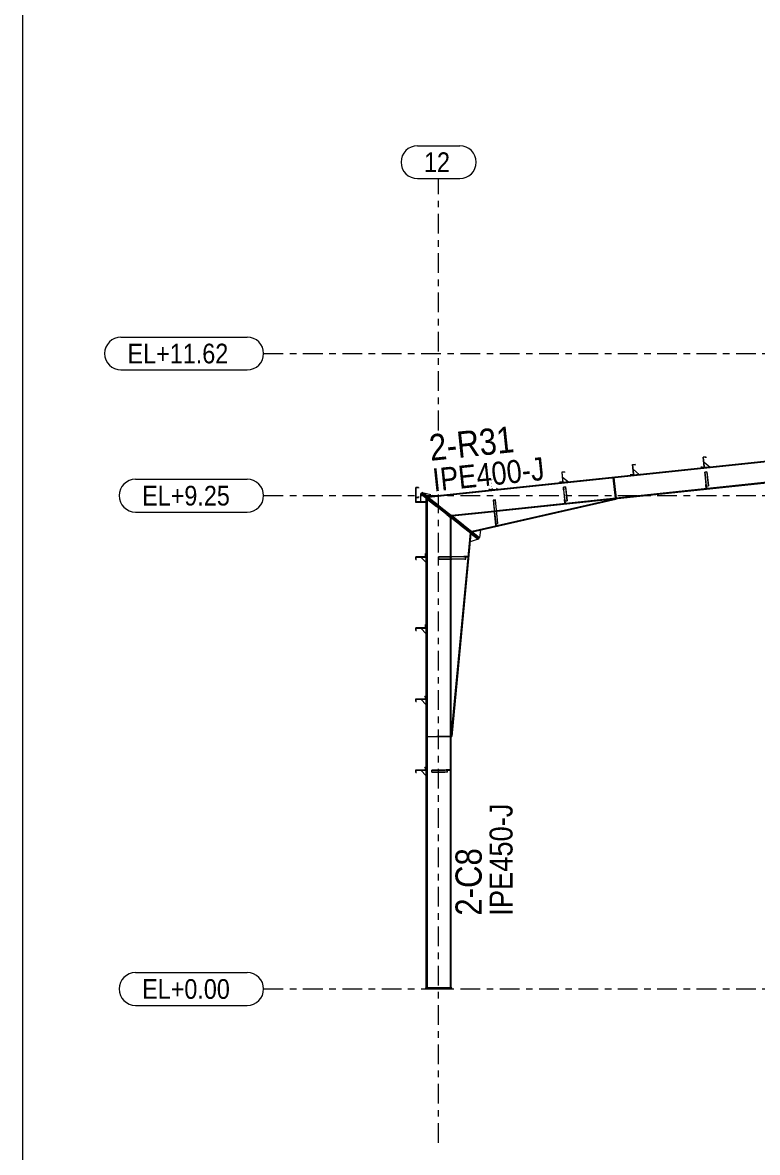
# Model space of a CAD drawing. Header units: millimetres. Extents: x -49 to 773, y -69 to 505.
# Drawn here: x -46.7 to 65.3, y 164 to 336.2 of the extents above; entities that cross this region are included whole.
import ezdxf

# ---------------------------------------------------------------- set-up
doc = ezdxf.new("R2010")
doc.units = ezdxf.units.MM
for name, pattern in [('XKITLINE00', [0]), ('XKITLINE02', [4, 2, -2]), ('XKITLINE03', [6, 3, -1, 1, -1])]:
    doc.linetypes.add(name, pattern=pattern)
for name, color, linetype, lineweight in [('DrawingSheet', 5, 'Continuous', 0), ('Part', 2, 'Continuous', 0), ('PartMark', 7, 'Continuous', 0), ('S-grid', 1, 'Continuous', 0)]:
    doc.layers.add(name, color=color, linetype=linetype, lineweight=lineweight)
doc.styles.add('ARIAL', font='ARIAL.TTF')

# ---------------------------------------------------------------- blocks, each defined once
blk = doc.blocks.new('*A118')
at = {"layer": 'Part'}
blk.add_hatch(color=3, dxfattribs=at).paths.add_polyline_path([(14.58, 255.19), (14.58, 255.21), (14.71, 255.21), (14.71, 254.79), (13.21, 254.79), (13.21, 254.4), (13.32, 254.4), (13.32, 254.39), (13.19, 254.39), (13.19, 254.8), (14.69, 254.8), (14.69, 255.19)], flags=17)
blk = doc.blocks.new('*A119')
at = {"layer": 'Part'}
blk.add_hatch(color=3, dxfattribs=at).paths.add_polyline_path([(14.58, 255.19), (14.58, 255.21), (14.71, 255.21), (14.71, 254.79), (13.21, 254.79), (13.21, 254.4), (13.32, 254.4), (13.32, 254.39), (13.19, 254.39), (13.19, 254.8), (14.69, 254.8), (14.69, 255.19)], flags=17)
blk = doc.blocks.new('*A128')
at = {"layer": 'Part'}
blk.add_hatch(color=3, dxfattribs=at).paths.add_polyline_path([(14.58, 244.36), (14.58, 244.37), (14.71, 244.37), (14.71, 243.96), (13.21, 243.96), (13.21, 243.57), (13.32, 243.57), (13.32, 243.55), (13.19, 243.55), (13.19, 243.97), (14.69, 243.97), (14.69, 244.36)], flags=17)
blk = doc.blocks.new('*A129')
at = {"layer": 'Part'}
blk.add_hatch(color=3, dxfattribs=at).paths.add_polyline_path([(14.58, 244.36), (14.58, 244.37), (14.71, 244.37), (14.71, 243.96), (13.21, 243.96), (13.21, 243.57), (13.32, 243.57), (13.32, 243.55), (13.19, 243.55), (13.19, 243.97), (14.69, 243.97), (14.69, 244.36)], flags=17)
blk = doc.blocks.new('*A130')
at = {"layer": 'Part'}
blk.add_hatch(color=3, dxfattribs=at).paths.add_polyline_path([(14.58, 222.69), (14.58, 222.71), (14.71, 222.71), (14.71, 222.29), (13.21, 222.29), (13.21, 221.9), (13.32, 221.9), (13.32, 221.89), (13.19, 221.89), (13.19, 222.3), (14.69, 222.3), (14.69, 222.69)], flags=17)
blk = doc.blocks.new('*A131')
at = {"layer": 'Part'}
blk.add_hatch(color=3, dxfattribs=at).paths.add_polyline_path([(14.58, 222.69), (14.58, 222.71), (14.71, 222.71), (14.71, 222.29), (13.21, 222.29), (13.21, 221.9), (13.32, 221.9), (13.32, 221.89), (13.19, 221.89), (13.19, 222.3), (14.69, 222.3), (14.69, 222.69)], flags=17)
blk = doc.blocks.new('*A132')
at = {"layer": 'Part'}
blk.add_hatch(color=3, dxfattribs=at).paths.add_polyline_path([(14.58, 233.52), (14.58, 233.54), (14.71, 233.54), (14.71, 233.12), (13.21, 233.12), (13.21, 232.74), (13.32, 232.74), (13.32, 232.72), (13.19, 232.72), (13.19, 233.14), (14.69, 233.14), (14.69, 233.52)], flags=17)
blk = doc.blocks.new('*A133')
at = {"layer": 'Part'}
blk.add_hatch(color=3, dxfattribs=at).paths.add_polyline_path([(14.58, 233.52), (14.58, 233.54), (14.71, 233.54), (14.71, 233.12), (13.21, 233.12), (13.21, 232.74), (13.32, 232.74), (13.32, 232.72), (13.19, 232.72), (13.19, 233.14), (14.69, 233.14), (14.69, 233.52)], flags=17)
blk = doc.blocks.new('*A134')
at = {"layer": 'Part'}
blk.add_hatch(color=3, dxfattribs=at).paths.add_polyline_path([(15.63, 221.96), (15.63, 222.29), (16.08, 222.29), (16.08, 222.27), (15.66, 222.27), (15.66, 221.96)], flags=17)
blk = doc.blocks.new('*A135')
at = {"layer": 'Part'}
blk.add_hatch(color=3, dxfattribs=at).paths.add_polyline_path([(16.67, 254.46), (16.67, 254.79), (17.28, 254.79), (17.28, 254.77), (16.71, 254.77), (16.71, 254.46)], flags=17)
blk = doc.blocks.new('*A136')
at = {"layer": 'Part'}
blk.add_hatch(color=3, dxfattribs=at).paths.add_polyline_path([(13.19, 263.85), (13.19, 265.36), (13.61, 265.36), (13.61, 265.24), (13.59, 265.24), (13.59, 265.35), (13.21, 265.35), (13.21, 263.86), (13.59, 263.86), (13.59, 263.97), (13.61, 263.97), (13.61, 263.85)], flags=17)
blk = doc.blocks.new('*A137')
at = {"layer": 'Part'}
blk.add_hatch(color=3, dxfattribs=at).paths.add_polyline_path([(24.66, 266.57), (25.08, 266.62), (25.09, 266.49), (25.07, 266.49), (25.06, 266.6), (24.68, 266.56), (24.84, 265.07), (24.42, 265.02), (24.41, 265.15), (24.42, 265.15), (24.43, 265.04), (24.82, 265.08)], flags=17)
blk = doc.blocks.new('*A138')
at = {"layer": 'Part'}
blk.add_hatch(color=3, dxfattribs=at).paths.add_polyline_path([(24.66, 266.57), (25.08, 266.62), (25.09, 266.49), (25.07, 266.49), (25.06, 266.6), (24.68, 266.56), (24.84, 265.07), (24.42, 265.02), (24.41, 265.15), (24.42, 265.15), (24.43, 265.04), (24.82, 265.08)], flags=17)
blk = doc.blocks.new('*A139')
at = {"layer": 'Part'}
blk.add_hatch(color=3, dxfattribs=at).paths.add_polyline_path([(35.43, 267.71), (35.85, 267.75), (35.86, 267.63), (35.85, 267.63), (35.84, 267.74), (35.45, 267.7), (35.61, 266.2), (35.19, 266.16), (35.18, 266.28), (35.2, 266.29), (35.21, 266.18), (35.59, 266.22)], flags=17)
blk = doc.blocks.new('*A140')
at = {"layer": 'Part'}
blk.add_hatch(color=3, dxfattribs=at).paths.add_polyline_path([(35.43, 267.71), (35.85, 267.75), (35.86, 267.63), (35.85, 267.63), (35.84, 267.74), (35.45, 267.7), (35.61, 266.2), (35.19, 266.16), (35.18, 266.28), (35.2, 266.29), (35.21, 266.18), (35.59, 266.22)], flags=17)
blk = doc.blocks.new('*A141')
at = {"layer": 'Part'}
blk.add_hatch(color=3, dxfattribs=at).paths.add_polyline_path([(46.21, 268.85), (46.62, 268.89), (46.64, 268.77), (46.62, 268.76), (46.61, 268.87), (46.23, 268.83), (46.38, 267.34), (45.97, 267.3), (45.96, 267.42), (45.97, 267.42), (45.98, 267.31), (46.37, 267.35)], flags=17)
blk = doc.blocks.new('*A142')
at = {"layer": 'Part'}
blk.add_hatch(color=3, dxfattribs=at).paths.add_polyline_path([(46.21, 268.85), (46.62, 268.89), (46.64, 268.77), (46.62, 268.76), (46.61, 268.87), (46.23, 268.83), (46.38, 267.34), (45.97, 267.3), (45.96, 267.42), (45.97, 267.42), (45.98, 267.31), (46.37, 267.35)], flags=17)
blk = doc.blocks.new('*A143')
at = {"layer": 'Part'}
blk.add_hatch(color=3, dxfattribs=at).paths.add_polyline_path([(56.98, 269.98), (57.4, 270.03), (57.41, 269.9), (57.39, 269.9), (57.38, 270.01), (57, 269.97), (57.16, 268.48), (56.74, 268.43), (56.73, 268.56), (56.74, 268.56), (56.76, 268.45), (57.14, 268.49)], flags=17)
blk = doc.blocks.new('*A144')
at = {"layer": 'Part'}
blk.add_hatch(color=3, dxfattribs=at).paths.add_polyline_path([(56.98, 269.98), (57.4, 270.03), (57.41, 269.9), (57.39, 269.9), (57.38, 270.01), (57, 269.97), (57.16, 268.48), (56.74, 268.43), (56.73, 268.56), (56.74, 268.56), (56.76, 268.45), (57.14, 268.49)], flags=17)
blk = doc.blocks.new('*A145')
at = {"layer": 'Part'}
blk.add_hatch(color=3, dxfattribs=at).paths.add_polyline_path([(25.01, 263.43), (25.34, 263.47), (25.34, 263.44), (25.03, 263.4), (25.08, 262.88), (25.07, 262.88)], flags=17)
blk = doc.blocks.new('*A146')
at = {"layer": 'Part'}
blk.add_hatch(color=3, dxfattribs=at).paths.add_polyline_path([(35.69, 265.44), (36.02, 265.48), (36.02, 265.46), (35.71, 265.42), (35.75, 265.02), (35.73, 265.02)], flags=17)
blk = doc.blocks.new('*A147')
at = {"layer": 'Part'}
blk.add_hatch(color=3, dxfattribs=at).paths.add_polyline_path([(57.24, 267.71), (57.57, 267.75), (57.57, 267.73), (57.26, 267.69), (57.3, 267.3), (57.28, 267.29)], flags=17)
blk = doc.blocks.new('*A316')
at = {"layer": 'DrawingSheet', "color": 5, "linetype": 'XKITLINE00', "lineweight": 0}
blk.add_line((-46.74, 505.41), (-46.74, -68.59), dxfattribs=at)
blk = doc.blocks.new('*A733')
at = {"layer": 'S-grid', "color": 1, "linetype": 'XKITLINE03', "lineweight": 0}
blk.add_line((-10, 285.79), (127.7, 285.79), dxfattribs=at)
at = {"layer": 'S-grid', "color": 3, "style": 'ARIAL', "width": 0.85}
blk.add_text('EL+11.62', height=3, dxfattribs=at).set_placement((-30.74, 284.29))
blk = doc.blocks.new('*A734')
at = {"layer": 'S-grid', "color": 1, "linetype": 'XKITLINE03', "lineweight": 0}
blk.add_line((-10, 264.12), (369.83, 264.12), dxfattribs=at)
at = {"layer": 'S-grid', "color": 3, "style": 'ARIAL', "width": 0.85}
blk.add_text('EL+9.25', height=3, dxfattribs=at).set_placement((-28.52, 262.62))
blk = doc.blocks.new('*A735')
at = {"layer": 'S-grid', "color": 1, "linetype": 'XKITLINE03', "lineweight": 0}
blk.add_line((-10, 188.91), (369.83, 188.91), dxfattribs=at)
at = {"layer": 'S-grid', "color": 3, "style": 'ARIAL', "width": 0.85}
blk.add_text('EL+0.00', height=3, dxfattribs=at).set_placement((-28.52, 187.41))
blk = doc.blocks.new('*A780')
at = {"layer": 'S-grid', "color": 1, "linetype": 'XKITLINE03', "lineweight": 0}
for p, q in [((16.67, 274.08), (16.67, 312.46)), ((16.67, 165.46), (16.67, 264.32))]:
    blk.add_line(p, q, dxfattribs=at)
at = {"layer": 'S-grid', "color": 3, "style": 'ARIAL', "width": 0.85}
blk.add_text('12', height=3, dxfattribs=at).set_placement((14.44, 313.46))
blk = doc.blocks.new('*A781')
at = {"layer": 'Part', "color": 2, "linetype": 'XKITLINE00', "lineweight": 0}
for p, q in [((14.58, 255.21), (14.71, 255.21)), ((14.58, 255.19), (14.58, 255.21)), ((14.69, 255.19), (14.58, 255.19)), ((14.69, 254.8), (14.69, 255.19)), ((14.71, 255.21), (14.71, 254.79)), ((13.19, 254.39), (13.19, 254.8)), ((13.19, 254.8), (14.69, 254.8)), ((13.32, 254.39), (13.19, 254.39)), ((14.71, 254.79), (13.21, 254.79)), ((13.21, 254.79), (13.21, 254.4)), ((13.21, 254.4), (13.32, 254.4)), ((13.32, 254.4), (13.32, 254.39))]:
    blk.add_line(p, q, dxfattribs=at)
blk = doc.blocks.new('*A782')
at = {"layer": 'Part', "color": 2, "linetype": 'XKITLINE00', "lineweight": 0}
for p, q in [((14.58, 255.21), (14.71, 255.21)), ((14.58, 255.19), (14.58, 255.21)), ((14.69, 255.19), (14.58, 255.19)), ((14.69, 254.8), (14.69, 255.19)), ((14.71, 255.21), (14.71, 254.79)), ((13.19, 254.39), (13.19, 254.8)), ((13.19, 254.8), (14.69, 254.8)), ((13.32, 254.39), (13.19, 254.39)), ((14.71, 254.79), (13.21, 254.79)), ((13.21, 254.79), (13.21, 254.4)), ((13.21, 254.4), (13.32, 254.4)), ((13.32, 254.4), (13.32, 254.39))]:
    blk.add_line(p, q, dxfattribs=at)
blk = doc.blocks.new('*A783')
at = {"layer": 'Part', "color": 2, "linetype": 'XKITLINE00', "lineweight": 0}
for p, q in [((114.12, 274.4), (15.03, 263.95)), ((114.13, 274.29), (15.15, 263.85)), ((111.37, 270.87), (25.51, 261.81)), ((111.38, 270.76), (25.53, 261.7)), ((114.46, 271.19), (111.7, 270.9)), ((114.47, 271.09), (111.71, 270.8)), ((25.18, 261.78), (18.66, 261.09)), ((25.19, 261.67), (18.78, 260.99))]:
    blk.add_line(p, q, dxfattribs=at)
at = {"layer": 'Part', "color": 7, "linetype": 'XKITLINE02', "lineweight": 0}
for p, q in [((114.47, 271.09), (114.12, 274.4)), ((111.7, 270.9), (111.37, 270.87)), ((111.71, 270.8), (111.38, 270.76)), ((111.7, 270.9), (111.39, 270.87)), ((15.03, 263.95), (18.78, 260.99)), ((25.51, 261.81), (25.18, 261.78)), ((25.53, 261.7), (25.19, 261.67))]:
    blk.add_line(p, q, dxfattribs=at)
blk = doc.blocks.new('*A784')
at = {"layer": 'Part', "color": 2, "linetype": 'XKITLINE00', "lineweight": 0}
for p, q in [((14.79, 189.08), (14.79, 263.71)), ((14.91, 263.62), (14.91, 189.08)), ((18.42, 260.85), (18.42, 254.79)), ((18.54, 260.76), (18.54, 254.79)), ((18.42, 254.46), (18.42, 189.08)), ((18.54, 254.46), (18.54, 189.08))]:
    blk.add_line(p, q, dxfattribs=at)
at = {"layer": 'Part', "color": 7, "linetype": 'XKITLINE02', "lineweight": 0}
for p, q in [((14.79, 263.71), (18.54, 260.76)), ((18.42, 254.79), (18.42, 254.46)), ((18.54, 254.79), (18.54, 254.46)), ((18.54, 189.08), (14.79, 189.08))]:
    blk.add_line(p, q, dxfattribs=at)
blk = doc.blocks.new('*A785')
at = {"layer": 'Part', "color": 2, "linetype": 'XKITLINE00', "lineweight": 0}
for p, q in [((18.64, 260.68), (18.54, 260.63)), ((21.49, 258.43), (18.54, 227.42)), ((21.6, 258.35), (18.66, 227.41)), ((18.54, 227.42), (18.66, 227.41))]:
    blk.add_line(p, q, dxfattribs=at)
at = {"layer": 'Part', "color": 7, "linetype": 'XKITLINE02', "lineweight": 0}
for p, q in [((18.54, 260.63), (18.64, 260.68)), ((18.54, 227.42), (18.54, 260.63)), ((21.6, 258.35), (18.64, 260.68)), ((18.64, 260.68), (18.64, 260.68)), ((21.49, 258.43), (18.64, 260.68)), ((18.64, 260.68), (18.64, 260.68))]:
    blk.add_line(p, q, dxfattribs=at)
blk = doc.blocks.new('*A828')
at = {"layer": 'S-grid', "color": 1, "linetype": 'XKITLINE00', "lineweight": 0}
for p, q in [((-29.52, 191.41), (-12.5, 191.41)), ((-29.52, 186.41), (-12.5, 186.41))]:
    blk.add_line(p, q, dxfattribs=at)
for centre, start, end in [((-29.52, 188.91), 90, 270), ((-12.5, 188.91), 270, 90)]:
    blk.add_arc(centre, 2.5, start, end, dxfattribs=at)
blk = doc.blocks.new('*A829')
at = {"layer": 'Part', "color": 2, "linetype": 'XKITLINE00', "lineweight": 0}
for p, q in [((13.19, 243.55), (13.19, 243.97)), ((13.19, 243.97), (14.69, 243.97)), ((13.32, 243.55), (13.19, 243.55)), ((14.71, 243.96), (13.21, 243.96)), ((13.21, 243.96), (13.21, 243.57)), ((13.21, 243.57), (13.32, 243.57)), ((13.32, 243.57), (13.32, 243.55)), ((14.58, 244.37), (14.71, 244.37)), ((14.58, 244.36), (14.58, 244.37)), ((14.69, 244.36), (14.58, 244.36)), ((14.69, 243.97), (14.69, 244.36)), ((14.71, 244.37), (14.71, 243.96))]:
    blk.add_line(p, q, dxfattribs=at)
blk = doc.blocks.new('*A830')
at = {"layer": 'Part', "color": 2, "linetype": 'XKITLINE00', "lineweight": 0}
for p, q in [((13.19, 243.55), (13.19, 243.97)), ((13.19, 243.97), (14.69, 243.97)), ((13.32, 243.55), (13.19, 243.55)), ((14.71, 243.96), (13.21, 243.96)), ((13.21, 243.96), (13.21, 243.57)), ((13.21, 243.57), (13.32, 243.57)), ((13.32, 243.57), (13.32, 243.55)), ((14.58, 244.37), (14.71, 244.37)), ((14.58, 244.36), (14.58, 244.37)), ((14.69, 244.36), (14.58, 244.36)), ((14.69, 243.97), (14.69, 244.36)), ((14.71, 244.37), (14.71, 243.96))]:
    blk.add_line(p, q, dxfattribs=at)
blk = doc.blocks.new('*A831')
at = {"layer": 'Part', "color": 2, "linetype": 'XKITLINE00', "lineweight": 0}
for p, q in [((13.19, 221.89), (13.19, 222.3)), ((13.19, 222.3), (14.69, 222.3)), ((14.71, 222.29), (13.21, 222.29)), ((13.21, 222.29), (13.21, 221.9)), ((14.58, 222.71), (14.71, 222.71)), ((14.58, 222.69), (14.58, 222.71)), ((14.69, 222.69), (14.58, 222.69)), ((14.69, 222.3), (14.69, 222.69)), ((14.71, 222.71), (14.71, 222.29)), ((13.32, 221.89), (13.19, 221.89)), ((13.21, 221.9), (13.32, 221.9)), ((13.32, 221.9), (13.32, 221.89))]:
    blk.add_line(p, q, dxfattribs=at)
blk = doc.blocks.new('*A832')
at = {"layer": 'Part', "color": 2, "linetype": 'XKITLINE00', "lineweight": 0}
for p, q in [((13.19, 221.89), (13.19, 222.3)), ((13.19, 222.3), (14.69, 222.3)), ((14.71, 222.29), (13.21, 222.29)), ((13.21, 222.29), (13.21, 221.9)), ((14.58, 222.71), (14.71, 222.71)), ((14.58, 222.69), (14.58, 222.71)), ((14.69, 222.69), (14.58, 222.69)), ((14.69, 222.3), (14.69, 222.69)), ((14.71, 222.71), (14.71, 222.29)), ((13.32, 221.89), (13.19, 221.89)), ((13.21, 221.9), (13.32, 221.9)), ((13.32, 221.9), (13.32, 221.89))]:
    blk.add_line(p, q, dxfattribs=at)
blk = doc.blocks.new('*A833')
at = {"layer": 'Part', "color": 2, "linetype": 'XKITLINE00', "lineweight": 0}
for p, q in [((13.19, 232.72), (13.19, 233.14)), ((13.19, 233.14), (14.69, 233.14)), ((13.32, 232.72), (13.19, 232.72)), ((14.71, 233.12), (13.21, 233.12)), ((13.21, 233.12), (13.21, 232.74)), ((13.21, 232.74), (13.32, 232.74)), ((13.32, 232.74), (13.32, 232.72)), ((14.58, 233.54), (14.71, 233.54)), ((14.58, 233.52), (14.58, 233.54)), ((14.69, 233.52), (14.58, 233.52)), ((14.69, 233.14), (14.69, 233.52)), ((14.71, 233.54), (14.71, 233.12))]:
    blk.add_line(p, q, dxfattribs=at)
blk = doc.blocks.new('*A834')
at = {"layer": 'Part', "color": 2, "linetype": 'XKITLINE00', "lineweight": 0}
for p, q in [((13.19, 232.72), (13.19, 233.14)), ((13.19, 233.14), (14.69, 233.14)), ((13.32, 232.72), (13.19, 232.72)), ((14.71, 233.12), (13.21, 233.12)), ((13.21, 233.12), (13.21, 232.74)), ((13.21, 232.74), (13.32, 232.74)), ((13.32, 232.74), (13.32, 232.72)), ((14.58, 233.54), (14.71, 233.54)), ((14.58, 233.52), (14.58, 233.54)), ((14.69, 233.52), (14.58, 233.52)), ((14.69, 233.14), (14.69, 233.52)), ((14.71, 233.54), (14.71, 233.12))]:
    blk.add_line(p, q, dxfattribs=at)
blk = doc.blocks.new('*A835')
at = {"layer": 'Part', "color": 2, "linetype": 'XKITLINE00', "lineweight": 0}
for p, q in [((15.63, 221.96), (15.63, 222.29)), ((18.05, 222.29), (15.63, 222.29)), ((18.29, 222.27), (15.66, 222.27)), ((15.66, 221.96), (15.66, 222.27)), ((16.08, 222.29), (16.08, 222.27)), ((18.05, 221.96), (18.05, 222.27)), ((18.29, 222.29), (18.29, 222.27)), ((18.05, 221.96), (15.63, 221.96))]:
    blk.add_line(p, q, dxfattribs=at)
at = {"layer": 'Part', "color": 7, "linetype": 'XKITLINE02', "lineweight": 0}
for p, q in [((18.04, 221.96), (18.04, 222.29)), ((18.05, 222.29), (18.29, 222.29)), ((18.29, 222.29), (18.05, 222.29))]:
    blk.add_line(p, q, dxfattribs=at)
blk = doc.blocks.new('*A836')
at = {"layer": 'Part', "color": 2, "linetype": 'XKITLINE00', "lineweight": 0}
for p, q in [((13.29, 222.29), (13.29, 222.25)), ((13.29, 222.25), (14.79, 222.25)), ((14.79, 222.29), (14.71, 222.29))]:
    blk.add_line(p, q, dxfattribs=at)
at = {"layer": 'Part', "color": 7, "linetype": 'XKITLINE02', "lineweight": 0}
for p, q in [((14.71, 222.29), (13.29, 222.29)), ((14.79, 222.25), (14.79, 222.29))]:
    blk.add_line(p, q, dxfattribs=at)
blk = doc.blocks.new('*A837')
at = {"layer": 'Part', "color": 7, "linetype": 'XKITLINE02', "lineweight": 0}
for p, q in [((18.29, 222.29), (15.63, 222.29)), ((15.66, 222.27), (18.29, 222.27)), ((18.04, 221.96), (18.04, 222.29)), ((18.05, 221.96), (18.05, 222.27)), ((18.29, 222.27), (18.29, 222.29)), ((15.63, 221.96), (18.05, 221.96))]:
    blk.add_line(p, q, dxfattribs=at)
blk = doc.blocks.new('*A838')
at = {"layer": 'Part', "color": 2, "linetype": 'XKITLINE00', "lineweight": 0}
blk.add_line((14.79, 221.41), (13.96, 222.25), dxfattribs=at)
at = {"layer": 'Part', "color": 7, "linetype": 'XKITLINE02', "lineweight": 0}
for p, q in [((13.96, 222.25), (14.79, 222.25)), ((14.79, 222.25), (14.79, 221.41))]:
    blk.add_line(p, q, dxfattribs=at)
blk = doc.blocks.new('*A839')
at = {"layer": 'Part', "color": 2, "linetype": 'XKITLINE00', "lineweight": 0}
for p, q in [((13.29, 243.96), (13.29, 243.91)), ((13.29, 243.91), (14.79, 243.91)), ((14.79, 243.96), (14.71, 243.96))]:
    blk.add_line(p, q, dxfattribs=at)
at = {"layer": 'Part', "color": 7, "linetype": 'XKITLINE02', "lineweight": 0}
for p, q in [((14.71, 243.96), (13.29, 243.96)), ((14.79, 243.91), (14.79, 243.96))]:
    blk.add_line(p, q, dxfattribs=at)
blk = doc.blocks.new('*A840')
at = {"layer": 'Part', "color": 2, "linetype": 'XKITLINE00', "lineweight": 0}
blk.add_line((14.79, 243.08), (13.96, 243.91), dxfattribs=at)
at = {"layer": 'Part', "color": 7, "linetype": 'XKITLINE02', "lineweight": 0}
for p, q in [((13.96, 243.91), (14.79, 243.91)), ((14.79, 243.91), (14.79, 243.08))]:
    blk.add_line(p, q, dxfattribs=at)
blk = doc.blocks.new('*A841')
at = {"layer": 'Part', "color": 2, "linetype": 'XKITLINE00', "lineweight": 0}
blk.add_line((14.79, 232.25), (13.96, 233.08), dxfattribs=at)
at = {"layer": 'Part', "color": 7, "linetype": 'XKITLINE02', "lineweight": 0}
for p, q in [((13.96, 233.08), (14.79, 233.08)), ((14.79, 233.08), (14.79, 232.25))]:
    blk.add_line(p, q, dxfattribs=at)
blk = doc.blocks.new('*A842')
at = {"layer": 'Part', "color": 2, "linetype": 'XKITLINE00', "lineweight": 0}
for p, q in [((13.29, 233.12), (13.29, 233.08)), ((13.29, 233.08), (14.79, 233.08)), ((14.79, 233.12), (14.71, 233.12))]:
    blk.add_line(p, q, dxfattribs=at)
at = {"layer": 'Part', "color": 7, "linetype": 'XKITLINE02', "lineweight": 0}
for p, q in [((14.71, 233.12), (13.29, 233.12)), ((14.79, 233.08), (14.79, 233.12))]:
    blk.add_line(p, q, dxfattribs=at)
blk = doc.blocks.new('*A843')
at = {"layer": 'Part', "color": 2, "linetype": 'XKITLINE00', "lineweight": 0}
for p, q in [((14.91, 227.42), (18.42, 227.42)), ((18.42, 227.34), (14.91, 227.34))]:
    blk.add_line(p, q, dxfattribs=at)
at = {"layer": 'Part', "color": 7, "linetype": 'XKITLINE02', "lineweight": 0}
for p, q in [((14.91, 227.34), (14.91, 227.42)), ((15.03, 227.34), (15.03, 227.42)), ((18.3, 227.34), (18.3, 227.42)), ((18.42, 227.42), (18.42, 227.34))]:
    blk.add_line(p, q, dxfattribs=at)
blk = doc.blocks.new('*A844')
at = {"layer": 'Part', "color": 7, "linetype": 'XKITLINE02', "lineweight": 0}
for p, q in [((18.42, 227.42), (14.91, 227.42)), ((14.91, 227.34), (14.91, 227.42)), ((15.03, 227.42), (15.03, 227.34)), ((18.3, 227.34), (18.3, 227.42)), ((18.42, 227.42), (18.42, 227.34)), ((18.42, 227.34), (14.91, 227.34))]:
    blk.add_line(p, q, dxfattribs=at)
blk = doc.blocks.new('*A845')
at = {"layer": 'Part', "color": 2, "linetype": 'XKITLINE00', "lineweight": 0}
for p, q in [((13.29, 254.79), (13.29, 254.75)), ((13.29, 254.75), (14.79, 254.75)), ((14.79, 254.79), (14.71, 254.79))]:
    blk.add_line(p, q, dxfattribs=at)
at = {"layer": 'Part', "color": 7, "linetype": 'XKITLINE02', "lineweight": 0}
for p, q in [((14.71, 254.79), (13.29, 254.79)), ((14.79, 254.75), (14.79, 254.79))]:
    blk.add_line(p, q, dxfattribs=at)
blk = doc.blocks.new('*A846')
at = {"layer": 'Part', "color": 2, "linetype": 'XKITLINE00', "lineweight": 0}
blk.add_line((14.79, 253.91), (13.96, 254.75), dxfattribs=at)
at = {"layer": 'Part', "color": 7, "linetype": 'XKITLINE02', "lineweight": 0}
for p, q in [((13.96, 254.75), (14.79, 254.75)), ((14.79, 254.75), (14.79, 253.91))]:
    blk.add_line(p, q, dxfattribs=at)
blk = doc.blocks.new('*A847')
at = {"layer": 'Part', "color": 2, "linetype": 'XKITLINE00', "lineweight": 0}
for p, q in [((14.67, 189.08), (14.67, 188.91)), ((18.67, 189.08), (14.67, 189.08)), ((14.67, 188.91), (18.67, 188.91)), ((18.67, 188.91), (18.67, 189.08))]:
    blk.add_line(p, q, dxfattribs=at)
blk = doc.blocks.new('*A848')
at = {"layer": 'Part', "color": 2, "linetype": 'XKITLINE00', "lineweight": 0}
for p, q in [((17.8, 222.33), (17.8, 222.29)), ((18.43, 222.33), (17.8, 222.33)), ((18.43, 222.29), (18.05, 222.29))]:
    blk.add_line(p, q, dxfattribs=at)
at = {"layer": 'Part', "color": 7, "linetype": 'XKITLINE02', "lineweight": 0}
for p, q in [((18.05, 222.29), (17.8, 222.29)), ((18.3, 222.29), (18.3, 222.33)), ((18.43, 222.33), (18.43, 222.29))]:
    blk.add_line(p, q, dxfattribs=at)
blk = doc.blocks.new('*A849')
at = {"layer": 'Part', "color": 7, "linetype": 'XKITLINE02', "lineweight": 0}
for p, q in [((18.43, 222.33), (17.8, 222.33)), ((17.8, 222.33), (17.8, 222.29)), ((17.8, 222.29), (18.43, 222.29)), ((18.3, 222.29), (18.3, 222.33)), ((18.43, 222.29), (18.43, 222.33))]:
    blk.add_line(p, q, dxfattribs=at)
blk = doc.blocks.new('*A850')
at = {"layer": 'Part', "color": 2, "linetype": 'XKITLINE00', "lineweight": 0}
for p, q in [((16.67, 254.46), (16.67, 254.79)), ((20.7, 254.79), (16.67, 254.79)), ((20.83, 254.46), (16.67, 254.46)), ((21.01, 254.77), (16.71, 254.77)), ((16.71, 254.46), (16.71, 254.77)), ((17.28, 254.79), (17.28, 254.77)), ((20.83, 254.46), (20.83, 254.77)), ((21.01, 254.79), (21.01, 254.77))]:
    blk.add_line(p, q, dxfattribs=at)
at = {"layer": 'Part', "color": 7, "linetype": 'XKITLINE02', "lineweight": 0}
for p, q in [((20.7, 254.79), (21.01, 254.79)), ((20.82, 254.46), (20.82, 254.79))]:
    blk.add_line(p, q, dxfattribs=at)
blk = doc.blocks.new('*A851')
at = {"layer": 'Part', "color": 7, "linetype": 'XKITLINE02', "lineweight": 0}
for p, q in [((21.01, 254.79), (16.67, 254.79)), ((16.67, 254.46), (20.83, 254.46)), ((16.71, 254.77), (21.01, 254.77)), ((20.82, 254.46), (20.82, 254.79)), ((20.83, 254.46), (20.83, 254.77)), ((21.01, 254.77), (21.01, 254.79))]:
    blk.add_line(p, q, dxfattribs=at)
blk = doc.blocks.new('*A852')
at = {"layer": 'Part', "color": 2, "linetype": 'XKITLINE00', "lineweight": 0}
for p, q in [((20.52, 254.83), (20.52, 254.79)), ((21.14, 254.83), (20.52, 254.83)), ((21.14, 254.79), (20.7, 254.79)), ((21.14, 254.83), (21.14, 254.8))]:
    blk.add_line(p, q, dxfattribs=at)
at = {"layer": 'Part', "color": 7, "linetype": 'XKITLINE02', "lineweight": 0}
for p, q in [((20.7, 254.79), (20.52, 254.79)), ((21.02, 254.79), (21.02, 254.83)), ((21.14, 254.8), (21.14, 254.79)), ((21.14, 254.79), (21.14, 254.79)), ((21.14, 254.79), (21.14, 254.79))]:
    blk.add_line(p, q, dxfattribs=at)
blk = doc.blocks.new('*A853')
at = {"layer": 'Part', "color": 7, "linetype": 'XKITLINE02', "lineweight": 0}
for p, q in [((21.14, 254.83), (20.52, 254.83)), ((20.52, 254.83), (20.52, 254.79)), ((20.52, 254.79), (21.14, 254.79)), ((21.02, 254.79), (21.02, 254.83)), ((21.14, 254.79), (21.14, 254.83))]:
    blk.add_line(p, q, dxfattribs=at)
blk = doc.blocks.new('*A854')
at = {"layer": 'S-grid', "color": 1, "linetype": 'XKITLINE00', "lineweight": 0}
for p, q in [((13.44, 317.46), (19.89, 317.46)), ((13.44, 312.46), (19.89, 312.46))]:
    blk.add_line(p, q, dxfattribs=at)
for centre, start, end in [((13.44, 314.96), 90, 270), ((19.89, 314.96), 270, 90)]:
    blk.add_arc(centre, 2.5, start, end, dxfattribs=at)
blk = doc.blocks.new('*A855')
at = {"layer": 'Part', "color": 2, "linetype": 'XKITLINE00', "lineweight": 0}
for p, q in [((13.98, 263.18), (13.98, 264.35)), ((14.69, 263.79), (14.79, 263.59))]:
    blk.add_line(p, q, dxfattribs=at)
at = {"layer": 'Part', "color": 7, "linetype": 'XKITLINE02', "lineweight": 0}
for p, q in [((14.69, 263.79), (13.98, 264.35)), ((14.79, 263.59), (14.79, 263.18)), ((14.79, 263.18), (13.98, 263.18))]:
    blk.add_line(p, q, dxfattribs=at)
blk = doc.blocks.new('*A856')
at = {"layer": 'Part', "color": 2, "linetype": 'XKITLINE00', "lineweight": 0}
for p, q in [((14.79, 263.18), (13.15, 263.18)), ((13.15, 263.18), (13.15, 263.14)), ((13.15, 263.14), (14.79, 263.14)), ((14.79, 263.14), (14.79, 263.18))]:
    blk.add_line(p, q, dxfattribs=at)
blk = doc.blocks.new('*A857')
at = {"layer": 'Part', "color": 2, "linetype": 'XKITLINE00', "lineweight": 0}
for p, q in [((14.18, 264.61), (15.5, 264.28)), ((15.15, 263.96), (14.93, 264.03)), ((15.72, 264.22), (16.27, 264.08))]:
    blk.add_line(p, q, dxfattribs=at)
at = {"layer": 'Part', "color": 7, "linetype": 'XKITLINE02', "lineweight": 0}
for p, q in [((14.93, 264.03), (14.18, 264.61)), ((16.27, 264.08), (15.15, 263.96))]:
    blk.add_line(p, q, dxfattribs=at)
blk = doc.blocks.new('*A858')
at = {"layer": 'Part', "color": 2, "linetype": 'XKITLINE00', "lineweight": 0}
for p, q in [((13.19, 263.85), (13.19, 265.36)), ((13.19, 265.36), (13.61, 265.36)), ((13.59, 265.35), (13.21, 265.35)), ((13.21, 265.35), (13.21, 263.86)), ((13.59, 265.24), (13.59, 265.35)), ((13.61, 265.36), (13.61, 265.24)), ((13.61, 263.85), (13.19, 263.85)), ((13.21, 263.86), (13.59, 263.86)), ((13.61, 265.24), (13.59, 265.24)), ((13.59, 263.86), (13.59, 263.97)), ((13.59, 263.97), (13.61, 263.97)), ((13.61, 263.97), (13.61, 263.85))]:
    blk.add_line(p, q, dxfattribs=at)
blk = doc.blocks.new('*A859')
at = {"layer": 'Part', "color": 2, "linetype": 'XKITLINE00', "lineweight": 0}
for p, q in [((24.41, 265.14), (24.41, 265.15)), ((24.41, 265.15), (24.42, 265.15)), ((24.42, 265.02), (24.41, 265.14)), ((24.42, 265.15), (24.42, 265.14)), ((24.42, 265.14), (24.43, 265.04)), ((24.84, 265.07), (24.42, 265.02)), ((24.43, 265.04), (24.82, 265.08)), ((24.82, 265.08), (24.81, 265.18)), ((24.82, 265.18), (24.84, 265.07))]:
    blk.add_line(p, q, dxfattribs=at)
blk = doc.blocks.new('*A860')
at = {"layer": 'Part', "color": 2, "linetype": 'XKITLINE00', "lineweight": 0}
for p, q in [((24.41, 265.14), (24.41, 265.15)), ((24.41, 265.15), (24.42, 265.15)), ((24.42, 265.02), (24.41, 265.14)), ((24.42, 265.15), (24.42, 265.14)), ((24.42, 265.14), (24.43, 265.04)), ((24.84, 265.07), (24.42, 265.02)), ((24.43, 265.04), (24.82, 265.08)), ((24.82, 265.08), (24.81, 265.18)), ((24.82, 265.18), (24.84, 265.07))]:
    blk.add_line(p, q, dxfattribs=at)
blk = doc.blocks.new('*A861')
at = {"layer": 'Part', "color": 2, "linetype": 'XKITLINE00', "lineweight": 0}
for p, q in [((35.43, 267.71), (35.45, 267.71)), ((35.45, 267.71), (35.85, 267.75)), ((35.84, 267.74), (35.45, 267.7)), ((35.45, 267.7), (35.61, 266.2)), ((35.85, 267.63), (35.84, 267.74)), ((35.85, 267.75), (35.86, 267.63)), ((35.86, 267.63), (35.85, 267.63)), ((35.18, 266.28), (35.2, 266.29)), ((35.19, 266.16), (35.18, 266.28)), ((35.18, 266.28), (35.18, 266.28)), ((35.61, 266.2), (35.19, 266.16)), ((35.2, 266.29), (35.2, 266.28)), ((35.2, 266.28), (35.21, 266.18)), ((35.21, 266.18), (35.59, 266.22)), ((35.59, 266.22), (35.58, 266.32))]:
    blk.add_line(p, q, dxfattribs=at)
blk = doc.blocks.new('*A862')
at = {"layer": 'Part', "color": 2, "linetype": 'XKITLINE00', "lineweight": 0}
for p, q in [((35.43, 267.71), (35.45, 267.71)), ((35.45, 267.71), (35.85, 267.75)), ((35.84, 267.74), (35.45, 267.7)), ((35.45, 267.7), (35.61, 266.2)), ((35.85, 267.63), (35.84, 267.74)), ((35.85, 267.75), (35.86, 267.63)), ((35.86, 267.63), (35.85, 267.63)), ((35.18, 266.28), (35.2, 266.29)), ((35.19, 266.16), (35.18, 266.28)), ((35.18, 266.28), (35.18, 266.28)), ((35.61, 266.2), (35.19, 266.16)), ((35.2, 266.29), (35.2, 266.28)), ((35.2, 266.28), (35.21, 266.18)), ((35.21, 266.18), (35.59, 266.22)), ((35.59, 266.22), (35.58, 266.32))]:
    blk.add_line(p, q, dxfattribs=at)
blk = doc.blocks.new('*A863')
at = {"layer": 'Part', "color": 2, "linetype": 'XKITLINE00', "lineweight": 0}
for p, q in [((46.21, 268.85), (46.62, 268.89)), ((46.37, 267.35), (46.21, 268.85)), ((46.61, 268.87), (46.23, 268.83)), ((46.23, 268.83), (46.38, 267.34)), ((46.62, 268.76), (46.61, 268.87)), ((46.62, 268.89), (46.64, 268.77)), ((46.64, 268.77), (46.62, 268.76)), ((45.97, 267.3), (45.96, 267.42)), ((45.96, 267.42), (45.97, 267.42)), ((45.97, 267.42), (45.98, 267.31)), ((46.38, 267.34), (45.97, 267.3)), ((45.98, 267.31), (46.37, 267.35))]:
    blk.add_line(p, q, dxfattribs=at)
blk = doc.blocks.new('*A864')
at = {"layer": 'Part', "color": 2, "linetype": 'XKITLINE00', "lineweight": 0}
for p, q in [((46.21, 268.85), (46.62, 268.89)), ((46.37, 267.35), (46.21, 268.85)), ((46.61, 268.87), (46.23, 268.83)), ((46.23, 268.83), (46.38, 267.34)), ((46.62, 268.76), (46.61, 268.87)), ((46.62, 268.89), (46.64, 268.77)), ((46.64, 268.77), (46.62, 268.76)), ((45.97, 267.3), (45.96, 267.42)), ((45.96, 267.42), (45.97, 267.42)), ((45.97, 267.42), (45.98, 267.31)), ((46.38, 267.34), (45.97, 267.3)), ((45.98, 267.31), (46.37, 267.35))]:
    blk.add_line(p, q, dxfattribs=at)
blk = doc.blocks.new('*A865')
at = {"layer": 'Part', "color": 2, "linetype": 'XKITLINE00', "lineweight": 0}
for p, q in [((56.98, 269.98), (57.4, 270.03)), ((57.14, 268.49), (56.98, 269.98)), ((57.38, 270.01), (57, 269.97)), ((57, 269.97), (57.16, 268.48)), ((57.39, 269.9), (57.38, 270.01)), ((57.41, 269.9), (57.39, 269.9)), ((57.4, 270.03), (57.41, 269.9)), ((56.74, 268.43), (56.73, 268.56)), ((56.73, 268.56), (56.74, 268.56)), ((56.74, 268.56), (56.76, 268.45)), ((57.16, 268.48), (56.74, 268.43)), ((56.76, 268.45), (57.14, 268.49))]:
    blk.add_line(p, q, dxfattribs=at)
blk = doc.blocks.new('*A866')
at = {"layer": 'Part', "color": 2, "linetype": 'XKITLINE00', "lineweight": 0}
for p, q in [((56.98, 269.98), (57.4, 270.03)), ((57.14, 268.49), (56.98, 269.98)), ((57.38, 270.01), (57, 269.97)), ((57, 269.97), (57.16, 268.48)), ((57.39, 269.9), (57.38, 270.01)), ((57.41, 269.9), (57.39, 269.9)), ((57.4, 270.03), (57.41, 269.9)), ((56.74, 268.43), (56.73, 268.56)), ((56.73, 268.56), (56.74, 268.56)), ((56.74, 268.56), (56.76, 268.45)), ((57.16, 268.48), (56.74, 268.43)), ((56.76, 268.45), (57.14, 268.49))]:
    blk.add_line(p, q, dxfattribs=at)
blk = doc.blocks.new('*A867')
at = {"layer": 'Part', "color": 7, "linetype": 'XKITLINE02', "lineweight": 0}
for p, q in [((43.64, 263.62), (18.9, 261.01)), ((18.88, 260.92), (21.83, 258.58))]:
    blk.add_line(p, q, dxfattribs=at)
at = {"layer": 'Part', "color": 2, "linetype": 'XKITLINE00', "lineweight": 0}
for p, q in [((43.64, 263.62), (21.72, 258.67)), ((43.64, 263.62), (43.67, 263.51)), ((43.67, 263.51), (21.83, 258.58)), ((18.9, 261.01), (18.88, 260.92))]:
    blk.add_line(p, q, dxfattribs=at)
blk = doc.blocks.new('*A868')
at = {"layer": 'Part', "color": 2, "linetype": 'XKITLINE00', "lineweight": 0}
for p, q in [((14.08, 264.48), (14.18, 264.61)), ((22.79, 257.62), (14.08, 264.48)), ((14.18, 264.61), (22.89, 257.75)), ((22.89, 257.75), (22.79, 257.62))]:
    blk.add_line(p, q, dxfattribs=at)
blk = doc.blocks.new('*A869')
at = {"layer": 'Part', "color": 2, "linetype": 'XKITLINE00', "lineweight": 0}
for p, q in [((13.98, 264.35), (14.08, 264.48)), ((22.68, 257.49), (13.98, 264.35)), ((14.08, 264.48), (22.79, 257.62)), ((22.79, 257.62), (22.68, 257.49))]:
    blk.add_line(p, q, dxfattribs=at)
blk = doc.blocks.new('*A870')
at = {"layer": 'Part', "color": 2, "linetype": 'XKITLINE00', "lineweight": 0}
for p, q in [((25.34, 263.47), (25.01, 263.43)), ((25.01, 263.43), (25.38, 259.92)), ((25.03, 263.4), (25.34, 263.44)), ((25.03, 263.4), (25.08, 262.88)), ((25.08, 262.88), (25.07, 262.88)), ((25.42, 259.64), (25.08, 262.88)), ((25.72, 259.86), (25.34, 263.47)), ((25.4, 259.83), (25.72, 259.86)), ((25.41, 259.64), (25.42, 259.64))]:
    blk.add_line(p, q, dxfattribs=at)
at = {"layer": 'Part', "color": 7, "linetype": 'XKITLINE02', "lineweight": 0}
for p, q in [((25.38, 259.92), (25.41, 259.64)), ((25.39, 259.84), (25.72, 259.87))]:
    blk.add_line(p, q, dxfattribs=at)
blk = doc.blocks.new('*A871')
at = {"layer": 'Part', "color": 7, "linetype": 'XKITLINE02', "lineweight": 0}
for p, q in [((25.41, 259.64), (25.01, 263.43)), ((25.42, 259.64), (25.03, 263.4)), ((25.72, 259.86), (25.34, 263.47)), ((25.39, 259.84), (25.72, 259.87)), ((25.4, 259.83), (25.72, 259.86)), ((25.41, 259.64), (25.42, 259.64))]:
    blk.add_line(p, q, dxfattribs=at)
blk = doc.blocks.new('*A872')
at = {"layer": 'Part', "color": 7, "linetype": 'XKITLINE02', "lineweight": 0}
for p, q in [((24.82, 265.18), (24.84, 265.07)), ((24.84, 264.98), (24.89, 264.99))]:
    blk.add_line(p, q, dxfattribs=at)
at = {"layer": 'Part', "color": 2, "linetype": 'XKITLINE00', "lineweight": 0}
for p, q in [((24.84, 265.07), (24.84, 264.98)), ((24.89, 264.99), (24.86, 265.19))]:
    blk.add_line(p, q, dxfattribs=at)
blk = doc.blocks.new('*A873')
at = {"layer": 'Part', "color": 7, "linetype": 'XKITLINE02', "lineweight": 0}
for p, q in [((24.89, 264.99), (24.86, 265.19)), ((25.71, 265.08), (24.89, 264.99))]:
    blk.add_line(p, q, dxfattribs=at)
at = {"layer": 'Part', "color": 2, "linetype": 'XKITLINE00', "lineweight": 0}
blk.add_line((25.49, 265.25), (25.71, 265.08), dxfattribs=at)
blk = doc.blocks.new('*A874')
at = {"layer": 'Part', "color": 2, "linetype": 'XKITLINE00', "lineweight": 0}
for p, q in [((25.32, 260.12), (25.36, 260.13)), ((25.38, 259.5), (25.32, 260.12)), ((25.38, 259.92), (25.42, 259.51)), ((25.42, 259.51), (25.38, 259.5))]:
    blk.add_line(p, q, dxfattribs=at)
at = {"layer": 'Part', "color": 7, "linetype": 'XKITLINE02', "lineweight": 0}
for p, q in [((25.36, 260.13), (25.38, 259.92)), ((25.37, 259.63), (25.41, 259.63))]:
    blk.add_line(p, q, dxfattribs=at)
blk = doc.blocks.new('*A875')
at = {"layer": 'Part', "color": 7, "linetype": 'XKITLINE02', "lineweight": 0}
for p, q in [((25.36, 260.13), (25.32, 260.12)), ((25.32, 260.12), (25.38, 259.5)), ((25.42, 259.51), (25.36, 260.13)), ((25.37, 259.63), (25.41, 259.63)), ((25.38, 259.5), (25.42, 259.51))]:
    blk.add_line(p, q, dxfattribs=at)
blk = doc.blocks.new('*A876')
at = {"layer": 'Part', "color": 7, "linetype": 'XKITLINE02', "lineweight": 0}
for p, q in [((21.48, 257.1), (21.58, 258.22)), ((21.69, 258.27), (22.68, 257.49))]:
    blk.add_line(p, q, dxfattribs=at)
at = {"layer": 'Part', "color": 2, "linetype": 'XKITLINE00', "lineweight": 0}
for p, q in [((22.68, 257.49), (21.48, 257.1)), ((21.58, 258.22), (21.69, 258.27))]:
    blk.add_line(p, q, dxfattribs=at)
blk = doc.blocks.new('*A877')
at = {"layer": 'Part', "color": 2, "linetype": 'XKITLINE00', "lineweight": 0}
for p, q in [((21.96, 258.61), (21.93, 258.51)), ((23.05, 258.86), (22.89, 257.75))]:
    blk.add_line(p, q, dxfattribs=at)
at = {"layer": 'Part', "color": 7, "linetype": 'XKITLINE02', "lineweight": 0}
for p, q in [((21.93, 258.51), (22.89, 257.75)), ((23.05, 258.86), (21.96, 258.61))]:
    blk.add_line(p, q, dxfattribs=at)
blk = doc.blocks.new('*A878')
at = {"layer": 'Part', "color": 7, "linetype": 'XKITLINE02', "lineweight": 0}
for p, q in [((35.89, 263.54), (35.85, 263.53)), ((35.85, 263.53), (35.91, 262.91)), ((35.96, 262.91), (35.89, 263.54)), ((35.9, 263.03), (35.94, 263.04)), ((35.91, 262.91), (35.96, 262.91))]:
    blk.add_line(p, q, dxfattribs=at)
blk = doc.blocks.new('*A879')
at = {"layer": 'Part', "color": 2, "linetype": 'XKITLINE00', "lineweight": 0}
for p, q in [((35.85, 263.53), (35.89, 263.54)), ((35.91, 262.91), (35.85, 263.53)), ((35.92, 263.28), (35.96, 262.91))]:
    blk.add_line(p, q, dxfattribs=at)
at = {"layer": 'Part', "color": 7, "linetype": 'XKITLINE02', "lineweight": 0}
for p, q in [((35.89, 263.54), (35.92, 263.28)), ((35.9, 263.03), (35.94, 263.04)), ((35.96, 262.91), (35.91, 262.91))]:
    blk.add_line(p, q, dxfattribs=at)
blk = doc.blocks.new('*A880')
at = {"layer": 'Part', "color": 2, "linetype": 'XKITLINE00', "lineweight": 0}
blk.add_line((35.57, 266.95), (36.49, 266.21), dxfattribs=at)
at = {"layer": 'Part', "color": 7, "linetype": 'XKITLINE02', "lineweight": 0}
for p, q in [((35.66, 266.13), (35.57, 266.95)), ((36.49, 266.21), (35.66, 266.13))]:
    blk.add_line(p, q, dxfattribs=at)
blk = doc.blocks.new('*A881')
at = {"layer": 'Part', "color": 2, "linetype": 'XKITLINE00', "lineweight": 0}
for p, q in [((35.5, 267.62), (35.46, 267.61)), ((35.66, 266.13), (35.5, 267.62)), ((35.61, 266.2), (35.62, 266.12))]:
    blk.add_line(p, q, dxfattribs=at)
at = {"layer": 'Part', "color": 7, "linetype": 'XKITLINE02', "lineweight": 0}
for p, q in [((35.46, 267.61), (35.61, 266.2)), ((35.62, 266.12), (35.66, 266.13))]:
    blk.add_line(p, q, dxfattribs=at)
blk = doc.blocks.new('*A882')
at = {"layer": 'Part', "color": 7, "linetype": 'XKITLINE02', "lineweight": 0}
for p, q in [((35.94, 263.05), (35.69, 265.44)), ((35.96, 263.05), (35.71, 265.42)), ((36.25, 263.34), (36.02, 265.48)), ((35.91, 263.31), (36.25, 263.35)), ((35.93, 263.3), (36.25, 263.34)), ((35.94, 263.05), (35.96, 263.05))]:
    blk.add_line(p, q, dxfattribs=at)
blk = doc.blocks.new('*A883')
at = {"layer": 'Part', "color": 2, "linetype": 'XKITLINE00', "lineweight": 0}
for p, q in [((35.69, 265.44), (36.02, 265.48)), ((35.73, 265.02), (35.69, 265.44)), ((36.02, 265.46), (35.71, 265.42)), ((35.71, 265.42), (35.75, 265.02)), ((36.02, 265.48), (36.25, 263.34)), ((35.75, 265.02), (35.73, 265.02)), ((35.73, 265.02), (35.92, 263.28)), ((35.96, 263.05), (35.75, 265.02)), ((35.93, 263.3), (36.25, 263.34)), ((35.94, 263.05), (35.96, 263.05))]:
    blk.add_line(p, q, dxfattribs=at)
at = {"layer": 'Part', "color": 7, "linetype": 'XKITLINE02', "lineweight": 0}
for p, q in [((35.91, 263.31), (36.25, 263.35)), ((35.92, 263.28), (35.94, 263.05))]:
    blk.add_line(p, q, dxfattribs=at)
blk = doc.blocks.new('*A884')
at = {"layer": 'Part', "color": 2, "linetype": 'XKITLINE00', "lineweight": 0}
blk.add_line((46.35, 268.09), (47.26, 267.35), dxfattribs=at)
at = {"layer": 'Part', "color": 7, "linetype": 'XKITLINE02', "lineweight": 0}
for p, q in [((46.43, 267.26), (46.35, 268.09)), ((47.26, 267.35), (46.43, 267.26))]:
    blk.add_line(p, q, dxfattribs=at)
blk = doc.blocks.new('*A885')
at = {"layer": 'Part', "color": 2, "linetype": 'XKITLINE00', "lineweight": 0}
for p, q in [((46.28, 268.75), (46.23, 268.75)), ((46.43, 267.26), (46.28, 268.75)), ((46.38, 267.34), (46.39, 267.26))]:
    blk.add_line(p, q, dxfattribs=at)
at = {"layer": 'Part', "color": 7, "linetype": 'XKITLINE02', "lineweight": 0}
for p, q in [((46.23, 268.75), (46.38, 267.34)), ((46.39, 267.26), (46.43, 267.26))]:
    blk.add_line(p, q, dxfattribs=at)
blk = doc.blocks.new('*A886')
at = {"layer": 'Part', "color": 7, "linetype": 'XKITLINE02', "lineweight": 0}
for p, q in [((43.3, 266.82), (43.39, 266.83)), ((43.3, 266.82), (43.63, 263.72)), ((43.32, 266.7), (43.4, 266.71)), ((43.39, 266.83), (43.71, 263.73)), ((43.7, 263.86), (43.62, 263.85)), ((43.71, 263.73), (43.63, 263.72))]:
    blk.add_line(p, q, dxfattribs=at)
blk = doc.blocks.new('*A887')
at = {"layer": 'Part', "color": 7, "linetype": 'XKITLINE02', "lineweight": 0}
for p, q in [((43.3, 266.82), (43.39, 266.83)), ((43.32, 266.7), (43.4, 266.71)), ((43.62, 263.85), (43.7, 263.86)), ((43.63, 263.72), (43.71, 263.73))]:
    blk.add_line(p, q, dxfattribs=at)
at = {"layer": 'Part', "color": 2, "linetype": 'XKITLINE00', "lineweight": 0}
for p, q in [((43.63, 263.72), (43.3, 266.82)), ((43.39, 266.83), (43.71, 263.73))]:
    blk.add_line(p, q, dxfattribs=at)
blk = doc.blocks.new('*A888')
at = {"layer": 'Part', "color": 2, "linetype": 'XKITLINE00', "lineweight": 0}
for p, q in [((57.24, 267.71), (57.57, 267.75)), ((57.28, 267.29), (57.24, 267.71)), ((57.57, 267.73), (57.26, 267.69)), ((57.26, 267.69), (57.3, 267.3)), ((57.3, 267.3), (57.28, 267.29)), ((57.28, 267.29), (57.46, 265.55)), ((57.5, 265.33), (57.3, 267.3)), ((57.57, 267.75), (57.79, 265.61)), ((57.48, 265.58), (57.79, 265.61)), ((57.49, 265.33), (57.5, 265.33))]:
    blk.add_line(p, q, dxfattribs=at)
at = {"layer": 'Part', "color": 7, "linetype": 'XKITLINE02', "lineweight": 0}
for p, q in [((57.46, 265.59), (57.79, 265.62)), ((57.46, 265.55), (57.49, 265.33))]:
    blk.add_line(p, q, dxfattribs=at)
blk = doc.blocks.new('*A889')
at = {"layer": 'Part', "color": 7, "linetype": 'XKITLINE02', "lineweight": 0}
for p, q in [((57.49, 265.33), (57.24, 267.71)), ((57.5, 265.33), (57.26, 267.69)), ((57.79, 265.61), (57.57, 267.75)), ((57.46, 265.59), (57.79, 265.62)), ((57.48, 265.58), (57.79, 265.61)), ((57.49, 265.33), (57.5, 265.33))]:
    blk.add_line(p, q, dxfattribs=at)
blk = doc.blocks.new('*A890')
at = {"layer": 'Part', "color": 2, "linetype": 'XKITLINE00', "lineweight": 0}
for p, q in [((57.05, 269.89), (57.01, 269.89)), ((57.21, 268.4), (57.05, 269.89)), ((57.16, 268.48), (57.16, 268.39))]:
    blk.add_line(p, q, dxfattribs=at)
at = {"layer": 'Part', "color": 7, "linetype": 'XKITLINE02', "lineweight": 0}
for p, q in [((57.01, 269.89), (57.16, 268.48)), ((57.16, 268.39), (57.21, 268.4))]:
    blk.add_line(p, q, dxfattribs=at)
blk = doc.blocks.new('*A891')
at = {"layer": 'Part', "color": 2, "linetype": 'XKITLINE00', "lineweight": 0}
blk.add_line((57.12, 269.23), (58.04, 268.49), dxfattribs=at)
at = {"layer": 'Part', "color": 7, "linetype": 'XKITLINE02', "lineweight": 0}
for p, q in [((57.21, 268.4), (57.12, 269.23)), ((58.04, 268.49), (57.21, 268.4))]:
    blk.add_line(p, q, dxfattribs=at)
blk = doc.blocks.new('*A892')
at = {"layer": 'Part', "color": 2, "linetype": 'XKITLINE00', "lineweight": 0}
for p, q in [((57.4, 265.8), (57.44, 265.81)), ((57.46, 265.18), (57.4, 265.8)), ((57.46, 265.55), (57.5, 265.19))]:
    blk.add_line(p, q, dxfattribs=at)
at = {"layer": 'Part', "color": 7, "linetype": 'XKITLINE02', "lineweight": 0}
for p, q in [((57.44, 265.81), (57.46, 265.55)), ((57.45, 265.31), (57.49, 265.31)), ((57.5, 265.19), (57.46, 265.18))]:
    blk.add_line(p, q, dxfattribs=at)
blk = doc.blocks.new('*A893')
at = {"layer": 'Part', "color": 7, "linetype": 'XKITLINE02', "lineweight": 0}
for p, q in [((57.44, 265.81), (57.4, 265.8)), ((57.4, 265.8), (57.46, 265.18)), ((57.5, 265.19), (57.44, 265.81)), ((57.45, 265.31), (57.49, 265.31)), ((57.46, 265.18), (57.5, 265.19))]:
    blk.add_line(p, q, dxfattribs=at)
blk = doc.blocks.new('*A894')
at = {"layer": 'S-grid', "color": 1, "linetype": 'XKITLINE00', "lineweight": 0}
for p, q in [((-31.74, 288.29), (-12.5, 288.29)), ((-31.74, 283.29), (-12.5, 283.29))]:
    blk.add_line(p, q, dxfattribs=at)
for centre, start, end in [((-31.74, 285.79), 90, 270), ((-12.5, 285.79), 270, 90)]:
    blk.add_arc(centre, 2.5, start, end, dxfattribs=at)
blk = doc.blocks.new('*A895')
at = {"layer": 'S-grid', "color": 1, "linetype": 'XKITLINE00', "lineweight": 0}
for p, q in [((-29.52, 266.62), (-12.5, 266.62)), ((-29.52, 261.62), (-12.5, 261.62))]:
    blk.add_line(p, q, dxfattribs=at)
for centre, start, end in [((-29.52, 264.12), 90, 270), ((-12.5, 264.12), 270, 90)]:
    blk.add_arc(centre, 2.5, start, end, dxfattribs=at)
blk = doc.blocks.new('*A896')
at = {"layer": 'Part', "color": 7, "linetype": 'XKITLINE02', "lineweight": 0}
for p, q in [((13.19, 265.36), (13.19, 263.85)), ((13.61, 265.36), (13.19, 265.36)), ((13.21, 263.86), (13.21, 265.35)), ((13.21, 265.35), (13.59, 265.35)), ((13.59, 265.35), (13.59, 265.24)), ((13.61, 265.24), (13.61, 265.36)), ((13.19, 263.85), (13.61, 263.85)), ((13.59, 263.86), (13.21, 263.86)), ((13.59, 265.24), (13.61, 265.24)), ((13.61, 263.97), (13.59, 263.97)), ((13.59, 263.97), (13.59, 263.86)), ((13.61, 263.85), (13.61, 263.97))]:
    blk.add_line(p, q, dxfattribs=at)
blk = doc.blocks.new('*A897')
at = {"layer": 'Part', "color": 2, "linetype": 'XKITLINE00', "lineweight": 0}
for p, q in [((13.19, 265.26), (13.15, 265.26)), ((13.15, 265.26), (13.15, 263.18)), ((13.19, 263.85), (13.19, 263.18)), ((13.19, 263.18), (13.15, 263.18))]:
    blk.add_line(p, q, dxfattribs=at)
at = {"layer": 'Part', "color": 7, "linetype": 'XKITLINE02', "lineweight": 0}
blk.add_line((13.19, 263.85), (13.19, 265.26), dxfattribs=at)
blk = doc.blocks.new('*A1424')
at = {"layer": 'PartMark', "color": 7, "style": 'ARIAL', "width": 0.85}
blk.add_text('IPE450-J', height=3.5, rotation=90.0002, dxfattribs=at).set_placement((27.94, 200.08))
at = {"layer": 'PartMark', "color": 3, "style": 'ARIAL', "width": 0.85}
blk.add_text('2-C8', height=4, rotation=90.0002, dxfattribs=at).set_placement((23.24, 200.08))
blk = doc.blocks.new('*A1425')
at = {"layer": 'PartMark', "color": 3, "style": 'ARIAL', "width": 0.85}
blk.add_text('2-R31', height=4, rotation=6.0218, dxfattribs=at).set_placement((15.46, 269.42))
at = {"layer": 'PartMark', "color": 7, "style": 'ARIAL', "width": 0.85}
blk.add_text('IPE400-J', height=3.5, rotation=6.0218, dxfattribs=at).set_placement((15.95, 264.75))

msp = doc.modelspace()

# ---------------------------------------------------------------- block references
at = {"lineweight": 0}
for name in ['*A316', '*A854', '*A780', '*A894', '*A733', '*A783', '*A1425', '*A141', '*A142', '*A863', '*A864', '*A885', '*A143', '*A144', '*A865', '*A866', '*A890', '*A891', '*A139', '*A140', '*A861', '*A862', '*A881', '*A884', '*A147', '*A888', '*A889', '*A895', '*A734', '*A897', '*A136', '*A858', '*A896', '*A137', '*A138', '*A880', '*A146', '*A882', '*A883', '*A886', '*A887', '*A892', '*A893', '*A869', '*A855', '*A868', '*A857', '*A784', '*A867', '*A859', '*A860', '*A872', '*A873', '*A856', '*A145', '*A870', '*A871', '*A878', '*A879', '*A785', '*A874', '*A875', '*A877', '*A876', '*A118', '*A119', '*A781', '*A782', '*A845', '*A846', '*A135', '*A850', '*A851', '*A852', '*A853', '*A128', '*A129', '*A829', '*A830', '*A839', '*A840', '*A132', '*A133', '*A833', '*A834', '*A842', '*A841', '*A843', '*A844', '*A130', '*A131', '*A831', '*A832', '*A836', '*A838', '*A134', '*A835', '*A837', '*A848', '*A849', '*A1424', '*A828', '*A735', '*A847']:
    msp.add_blockref(name, (0, 0), dxfattribs=at)

doc.saveas('drawing.dxf')
